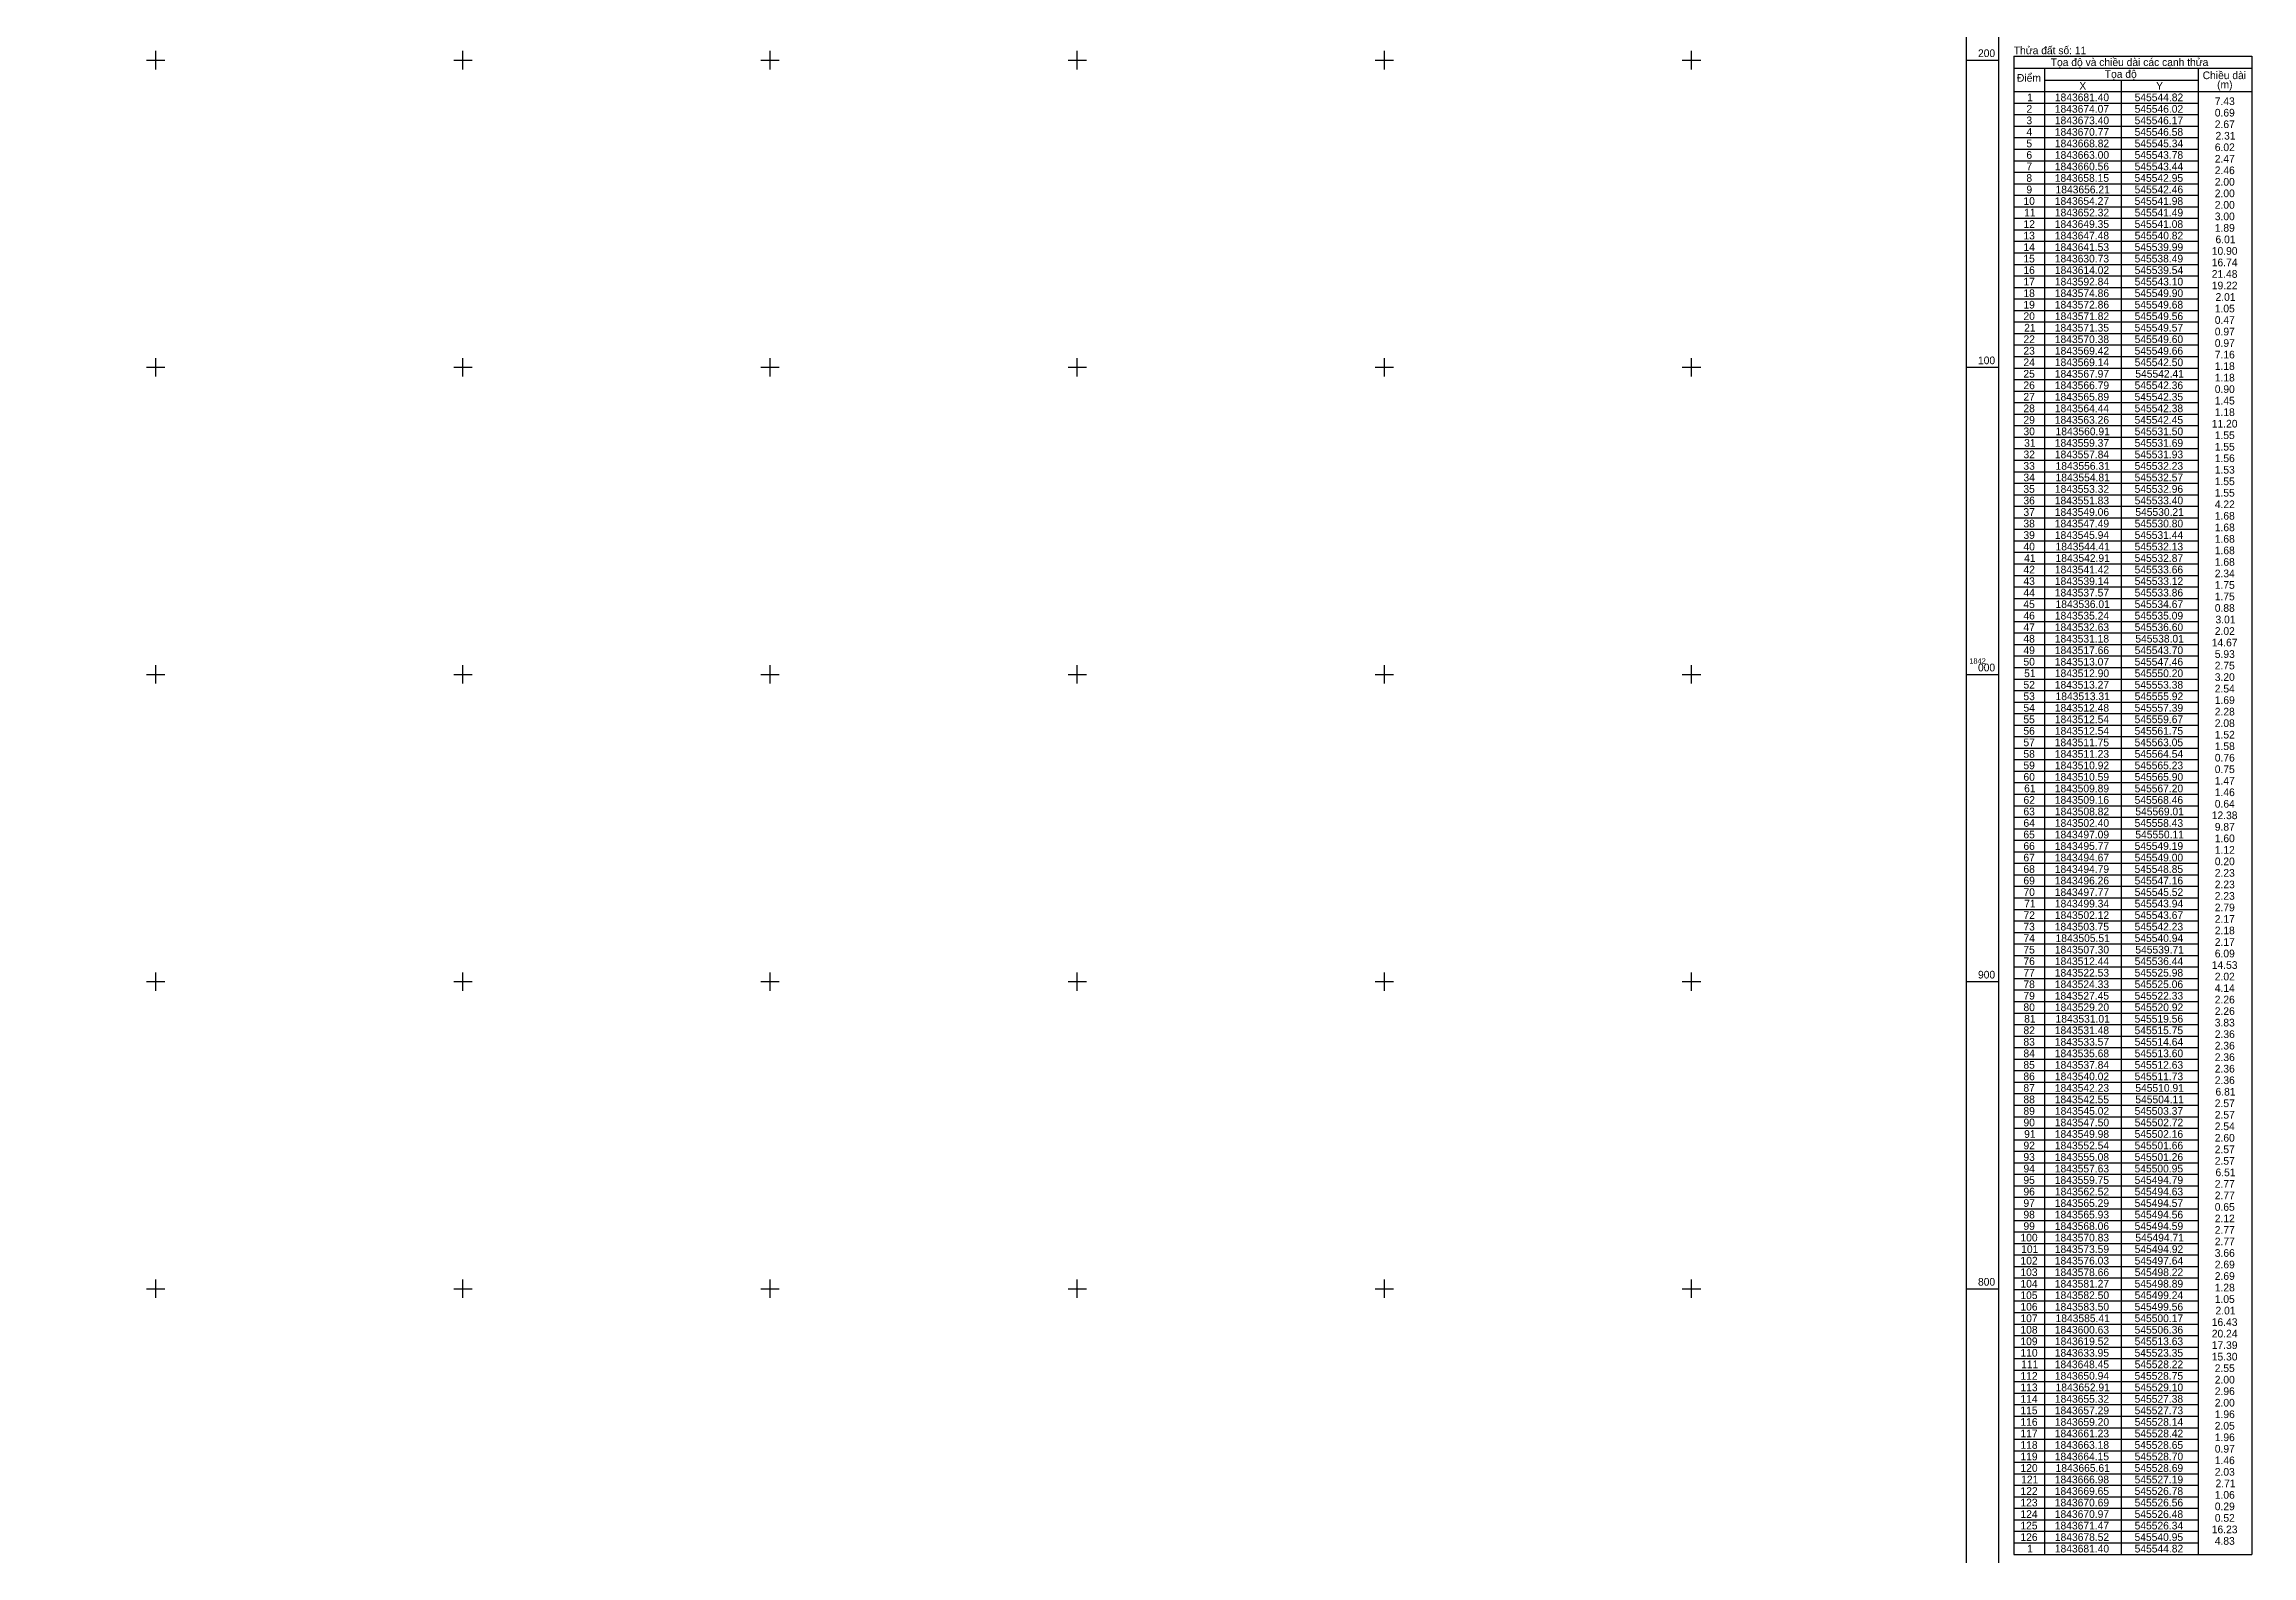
# Model space of a CAD drawing. Extents: x 542197 to 550482, y 1822129 to 1845893.
# Drawn here: x 549764 to 550482, y 1841713 to 1842205 of the extents above; entities that cross this region are included whole.
import ezdxf

# ---------------------------------------------------------------- set-up
doc = ezdxf.new("R2010")
doc.units = 0
doc.layers.add('Level 63', color=7, linetype='Continuous')

msp = doc.modelspace()

# ---------------------------------------------------------------- linework, layer by layer
at = {"layer": 'Level 63'}
for p, q in [((549800, 1842197), (549800, 1842203)), ((549900, 1842197), (549900, 1842203)), ((550000, 1842197), (550000, 1842203)), ((550100, 1842197), (550100, 1842203)), ((550200, 1842197), (550200, 1842203)), ((550300, 1842197), (550300, 1842203)), ((550404.92, 1842201.31), (550482.42, 1842201.31)), ((550404.92, 1842201.31), (550404.92, 1841713.51)), ((550482.42, 1842201.31), (550482.42, 1841713.51)), ((549797, 1842200), (549803, 1842200)), ((549897, 1842200), (549903, 1842200)), ((549997, 1842200), (550003, 1842200)), ((550097, 1842200), (550103, 1842200)), ((550197, 1842200), (550203, 1842200)), ((550297, 1842200), (550303, 1842200)), ((550389.42, 1842200), (550399.92, 1842200)), ((550404.92, 1842197.36), (550482.42, 1842197.36)), ((550414.92, 1842197.36), (550414.92, 1841713.51)), ((550464.92, 1842197.36), (550464.92, 1841713.51)), ((550404.92, 1842189.76), (550482.42, 1842189.76)), ((550414.92, 1842193.51), (550464.92, 1842193.51)), ((550439.92, 1842193.51), (550439.92, 1841713.51)), ((550404.92, 1842186.01), (550464.92, 1842186.01)), ((550404.92, 1842182.26), (550464.92, 1842182.26)), ((550404.92, 1842178.51), (550464.92, 1842178.51)), ((550404.92, 1842174.76), (550464.92, 1842174.76)), ((550404.92, 1842171.01), (550464.92, 1842171.01)), ((550404.92, 1842167.26), (550464.92, 1842167.26)), ((550404.92, 1842163.51), (550464.92, 1842163.51)), ((550404.92, 1842159.76), (550464.92, 1842159.76)), ((550404.92, 1842156.01), (550464.92, 1842156.01)), ((550404.92, 1842152.26), (550464.92, 1842152.26)), ((550404.92, 1842148.51), (550464.92, 1842148.51)), ((550404.92, 1842144.76), (550464.92, 1842144.76)), ((550404.92, 1842141.01), (550464.92, 1842141.01)), ((550404.92, 1842137.26), (550464.92, 1842137.26)), ((550404.92, 1842133.51), (550464.92, 1842133.51)), ((550404.92, 1842129.76), (550464.92, 1842129.76)), ((550404.92, 1842126.01), (550464.92, 1842126.01)), ((550404.92, 1842122.26), (550464.92, 1842122.26)), ((550404.92, 1842118.51), (550464.92, 1842118.51)), ((550404.92, 1842114.76), (550464.92, 1842114.76)), ((550404.92, 1842111.01), (550464.92, 1842111.01)), ((549800, 1842097), (549800, 1842103)), ((549900, 1842097), (549900, 1842103)), ((550000, 1842097), (550000, 1842103)), ((550100, 1842097), (550100, 1842103)), ((550200, 1842097), (550200, 1842103)), ((550300, 1842097), (550300, 1842103)), ((550404.92, 1842107.26), (550464.92, 1842107.26)), ((550404.92, 1842103.51), (550464.92, 1842103.51)), ((549797, 1842100), (549803, 1842100)), ((549897, 1842100), (549903, 1842100)), ((549997, 1842100), (550003, 1842100)), ((550097, 1842100), (550103, 1842100)), ((550197, 1842100), (550203, 1842100)), ((550297, 1842100), (550303, 1842100)), ((550389.42, 1842100), (550399.92, 1842100)), ((550404.92, 1842099.76), (550464.92, 1842099.76)), ((550404.92, 1842096.01), (550464.92, 1842096.01)), ((550404.92, 1842092.26), (550464.92, 1842092.26)), ((550404.92, 1842088.51), (550464.92, 1842088.51)), ((550404.92, 1842084.76), (550464.92, 1842084.76)), ((550404.92, 1842081.01), (550464.92, 1842081.01)), ((550404.92, 1842077.26), (550464.92, 1842077.26)), ((550404.92, 1842073.51), (550464.92, 1842073.51)), ((550404.92, 1842069.76), (550464.92, 1842069.76)), ((550404.92, 1842066.01), (550464.92, 1842066.01)), ((550404.92, 1842062.26), (550464.92, 1842062.26)), ((550404.92, 1842058.51), (550464.92, 1842058.51)), ((550404.92, 1842054.76), (550464.92, 1842054.76)), ((550404.92, 1842051.01), (550464.92, 1842051.01)), ((550404.92, 1842047.26), (550464.92, 1842047.26)), ((550404.92, 1842043.51), (550464.92, 1842043.51)), ((550404.92, 1842039.76), (550464.92, 1842039.76)), ((550404.92, 1842036.01), (550464.92, 1842036.01)), ((550404.92, 1842032.26), (550464.92, 1842032.26)), ((550404.92, 1842028.51), (550464.92, 1842028.51)), ((550404.92, 1842024.76), (550464.92, 1842024.76)), ((550404.92, 1842021.01), (550464.92, 1842021.01)), ((550404.92, 1842017.26), (550464.92, 1842017.26)), ((550404.92, 1842013.51), (550464.92, 1842013.51)), ((550404.92, 1842009.76), (550464.92, 1842009.76)), ((549800, 1841997), (549800, 1842003)), ((549900, 1841997), (549900, 1842003)), ((550000, 1841997), (550000, 1842003)), ((550100, 1841997), (550100, 1842003)), ((550200, 1841997), (550200, 1842003)), ((550300, 1841997), (550300, 1842003)), ((550404.92, 1842006.01), (550464.92, 1842006.01)), ((550404.92, 1842002.26), (550464.92, 1842002.26)), ((549797, 1842000), (549803, 1842000)), ((549897, 1842000), (549903, 1842000)), ((549997, 1842000), (550003, 1842000)), ((550097, 1842000), (550103, 1842000)), ((550197, 1842000), (550203, 1842000)), ((550297, 1842000), (550303, 1842000)), ((550389.42, 1842000), (550399.92, 1842000)), ((550404.92, 1841998.51), (550464.92, 1841998.51)), ((550404.92, 1841994.76), (550464.92, 1841994.76)), ((550404.92, 1841991.01), (550464.92, 1841991.01)), ((550404.92, 1841987.26), (550464.92, 1841987.26)), ((550404.92, 1841983.51), (550464.92, 1841983.51)), ((550404.92, 1841979.76), (550464.92, 1841979.76)), ((550404.92, 1841976.01), (550464.92, 1841976.01)), ((550404.92, 1841972.26), (550464.92, 1841972.26)), ((550404.92, 1841968.51), (550464.92, 1841968.51)), ((550404.92, 1841964.76), (550464.92, 1841964.76)), ((550404.92, 1841961.01), (550464.92, 1841961.01)), ((550404.92, 1841957.26), (550464.92, 1841957.26)), ((550404.92, 1841953.51), (550464.92, 1841953.51)), ((550404.92, 1841949.76), (550464.92, 1841949.76)), ((550404.92, 1841946.01), (550464.92, 1841946.01)), ((550404.92, 1841942.26), (550464.92, 1841942.26)), ((550404.92, 1841938.51), (550464.92, 1841938.51)), ((550404.92, 1841934.76), (550464.92, 1841934.76)), ((550404.92, 1841931.01), (550464.92, 1841931.01)), ((550404.92, 1841927.26), (550464.92, 1841927.26)), ((550404.92, 1841923.51), (550464.92, 1841923.51)), ((550404.92, 1841919.76), (550464.92, 1841919.76)), ((550404.92, 1841916.01), (550464.92, 1841916.01)), ((550404.92, 1841912.26), (550464.92, 1841912.26)), ((550404.92, 1841908.51), (550464.92, 1841908.51)), ((549797, 1841900), (549803, 1841900)), ((549800, 1841897), (549800, 1841903)), ((549897, 1841900), (549903, 1841900)), ((549900, 1841897), (549900, 1841903)), ((549997, 1841900), (550003, 1841900)), ((550000, 1841897), (550000, 1841903)), ((550097, 1841900), (550103, 1841900)), ((550100, 1841897), (550100, 1841903)), ((550197, 1841900), (550203, 1841900)), ((550200, 1841897), (550200, 1841903)), ((550297, 1841900), (550303, 1841900)), ((550300, 1841897), (550300, 1841903)), ((550389.42, 1841900), (550399.92, 1841900)), ((550404.92, 1841904.76), (550464.92, 1841904.76)), ((550404.92, 1841901.01), (550464.92, 1841901.01)), ((550404.92, 1841897.26), (550464.92, 1841897.26)), ((550404.92, 1841893.51), (550464.92, 1841893.51)), ((550404.92, 1841889.76), (550464.92, 1841889.76)), ((550404.92, 1841886.01), (550464.92, 1841886.01)), ((550404.92, 1841882.26), (550464.92, 1841882.26)), ((550404.92, 1841878.51), (550464.92, 1841878.51)), ((550404.92, 1841874.76), (550464.92, 1841874.76)), ((550404.92, 1841871.01), (550464.92, 1841871.01)), ((550404.92, 1841867.26), (550464.92, 1841867.26)), ((550404.92, 1841863.51), (550464.92, 1841863.51)), ((550404.92, 1841859.76), (550464.92, 1841859.76)), ((550404.92, 1841856.01), (550464.92, 1841856.01)), ((550404.92, 1841852.26), (550464.92, 1841852.26)), ((550404.92, 1841848.51), (550464.92, 1841848.51)), ((550404.92, 1841844.76), (550464.92, 1841844.76)), ((550404.92, 1841841.01), (550464.92, 1841841.01)), ((550404.92, 1841837.26), (550464.92, 1841837.26)), ((550404.92, 1841833.51), (550464.92, 1841833.51)), ((550404.92, 1841829.76), (550464.92, 1841829.76)), ((550404.92, 1841826.01), (550464.92, 1841826.01)), ((550404.92, 1841822.26), (550464.92, 1841822.26)), ((550404.92, 1841818.51), (550464.92, 1841818.51)), ((550404.92, 1841814.76), (550464.92, 1841814.76)), ((550404.92, 1841811.01), (550464.92, 1841811.01)), ((550404.92, 1841807.26), (550464.92, 1841807.26)), ((549797, 1841800), (549803, 1841800)), ((549800, 1841797), (549800, 1841803)), ((549897, 1841800), (549903, 1841800)), ((549900, 1841797), (549900, 1841803)), ((549997, 1841800), (550003, 1841800)), ((550000, 1841797), (550000, 1841803)), ((550097, 1841800), (550103, 1841800)), ((550100, 1841797), (550100, 1841803)), ((550197, 1841800), (550203, 1841800)), ((550200, 1841797), (550200, 1841803)), ((550297, 1841800), (550303, 1841800)), ((550300, 1841797), (550300, 1841803)), ((550389.42, 1841800), (550399.92, 1841800)), ((550404.92, 1841803.51), (550464.92, 1841803.51)), ((550404.92, 1841799.76), (550464.92, 1841799.76)), ((550404.92, 1841796.01), (550464.92, 1841796.01)), ((550404.92, 1841792.26), (550464.92, 1841792.26)), ((550404.92, 1841788.51), (550464.92, 1841788.51)), ((550404.92, 1841784.76), (550464.92, 1841784.76)), ((550404.92, 1841781.01), (550464.92, 1841781.01)), ((550404.92, 1841777.26), (550464.92, 1841777.26)), ((550404.92, 1841773.51), (550464.92, 1841773.51)), ((550404.92, 1841769.76), (550464.92, 1841769.76)), ((550404.92, 1841766.01), (550464.92, 1841766.01)), ((550404.92, 1841762.26), (550464.92, 1841762.26)), ((550404.92, 1841758.51), (550464.92, 1841758.51)), ((550404.92, 1841754.76), (550464.92, 1841754.76)), ((550404.92, 1841751.01), (550464.92, 1841751.01)), ((550404.92, 1841747.26), (550464.92, 1841747.26)), ((550404.92, 1841743.51), (550464.92, 1841743.51)), ((550404.92, 1841739.76), (550464.92, 1841739.76)), ((550404.92, 1841736.01), (550464.92, 1841736.01)), ((550404.92, 1841732.26), (550464.92, 1841732.26)), ((550404.92, 1841728.51), (550464.92, 1841728.51)), ((550404.92, 1841724.76), (550464.92, 1841724.76)), ((550404.92, 1841721.01), (550464.92, 1841721.01)), ((550404.92, 1841717.26), (550464.92, 1841717.26)), ((550404.92, 1841713.51), (550482.42, 1841713.51))]:
    msp.add_line(p, q, dxfattribs=at)
for points in [[(542202.44, 1845862.31), (550399.92, 1845862.31), (550399.92, 1839658.45), (542202.44, 1839658.45), (542202.44, 1845862.31)], [(542212.94, 1845851.81), (550389.42, 1845851.81), (550389.42, 1839668.95), (542212.94, 1839668.95), (542212.94, 1845851.81)]]:
    msp.add_lwpolyline(points, dxfattribs=at)

# ---------------------------------------------------------------- texts
for s, height, p in [('200', 2.5, (550393.26, 1842201)), ('Thửa đất số: 11', 2.5, (550404.92, 1842201.93)), ('Điểm', 2.5, (550405.95, 1842192.98)), ('Tọa độ và chiều dài các cạnh thửa', 2.5, (550416.95, 1842198.08)), ('Tọa độ', 2.5, (550434.54, 1842194.23)), ('Chiều dài', 2.5, (550466.41, 1842193.81)), ('1', 2.5, (550409.27, 1842186.63)), ('1843681.40', 2.5, (550418.28, 1842186.63)), ('X', 2.5, (550426.26, 1842190.38)), ('545544.82', 2.5, (550444.26, 1842186.63)), ('Y', 2.5, (550451.26, 1842190.38)), ('7.43', 2.5, (550470.35, 1842185.38)), ('(m)', 2.5, (550471.11, 1842190.8)), ('3', 2.5, (550409.02, 1842179.13)), ('2', 2.5, (550409.04, 1842182.88)), ('1843674.07', 2.5, (550418.27, 1842182.88)), ('1843673.40', 2.5, (550418.28, 1842179.13)), ('545546.17', 2.5, (550444.24, 1842179.13)), ('545546.02', 2.5, (550444.26, 1842182.88)), ('0.69', 2.5, (550470.35, 1842181.63)), ('2.67', 2.5, (550470.35, 1842177.88)), ('4', 2.5, (550409.03, 1842175.38)), ('5', 2.5, (550409.01, 1842171.63)), ('1843670.77', 2.5, (550418.27, 1842175.38)), ('1843668.82', 2.5, (550418.29, 1842171.63)), ('545546.58', 2.5, (550444.24, 1842175.38)), ('545545.34', 2.5, (550444.25, 1842171.63)), ('6.02', 2.5, (550470.36, 1842170.38)), ('2.31', 2.5, (550470.59, 1842174.13)), ('6', 2.5, (550409.02, 1842167.88)), ('7', 2.5, (550409.02, 1842164.13)), ('1843663.00', 2.5, (550418.28, 1842167.88)), ('1843660.56', 2.5, (550418.27, 1842164.13)), ('545543.78', 2.5, (550444.24, 1842167.88)), ('545543.44', 2.5, (550444.25, 1842164.13)), ('2.47', 2.5, (550470.35, 1842166.63)), ('2.46', 2.5, (550470.35, 1842162.88)), ('8', 2.5, (550409.02, 1842160.38)), ('9', 2.5, (550409.02, 1842156.63)), ('1843658.15', 2.5, (550418.26, 1842160.38)), ('1843656.21', 2.5, (550418.51, 1842156.63)), ('545542.95', 2.5, (550444.23, 1842160.38)), ('545542.46', 2.5, (550444.24, 1842156.63)), ('2.00', 2.5, (550470.35, 1842159.13)), ('10', 2.5, (550408.06, 1842152.88)), ('11', 2.5, (550408.29, 1842149.13)), ('1843654.27', 2.5, (550418.27, 1842152.88)), ('1843652.32', 2.5, (550418.29, 1842149.13)), ('545541.98', 2.5, (550444.24, 1842152.88)), ('545541.49', 2.5, (550444.24, 1842149.13)), ('2.00', 2.5, (550470.35, 1842155.38)), ('2.00', 2.5, (550470.35, 1842151.63)), ('13', 2.5, (550408.05, 1842141.63)), ('12', 2.5, (550408.07, 1842145.38)), ('1843649.35', 2.5, (550418.26, 1842145.38)), ('1843647.48', 2.5, (550418.27, 1842141.63)), ('545541.08', 2.5, (550444.24, 1842145.38)), ('545540.82', 2.5, (550444.26, 1842141.63)), ('3.00', 2.5, (550470.35, 1842147.88)), ('1.89', 2.5, (550470.35, 1842144.13)), ('15', 2.5, (550408.04, 1842134.13)), ('14', 2.5, (550408.06, 1842137.88)), ('1843641.53', 2.5, (550418.27, 1842137.88)), ('1843630.73', 2.5, (550418.27, 1842134.13)), ('545539.99', 2.5, (550444.24, 1842137.88)), ('545538.49', 2.5, (550444.24, 1842134.13)), ('10.90', 2.5, (550469.38, 1842136.63)), ('6.01', 2.5, (550470.59, 1842140.38)), ('16', 2.5, (550408.05, 1842130.38)), ('1843614.02', 2.5, (550418.29, 1842130.38)), ('545539.54', 2.5, (550444.25, 1842130.38)), ('21.48', 2.5, (550469.37, 1842129.13)), ('16.74', 2.5, (550469.38, 1842132.88)), ('17', 2.5, (550408.05, 1842126.63)), ('18', 2.5, (550408.05, 1842122.88)), ('1843592.84', 2.5, (550418.28, 1842126.63)), ('1843574.86', 2.5, (550418.27, 1842122.88)), ('545543.10', 2.5, (550444.25, 1842126.63)), ('545549.90', 2.5, (550444.25, 1842122.88)), ('19.22', 2.5, (550469.39, 1842125.38)), ('2.01', 2.5, (550470.59, 1842121.63)), ('20', 2.5, (550408.06, 1842115.38)), ('19', 2.5, (550408.05, 1842119.13)), ('1843572.86', 2.5, (550418.27, 1842119.13)), ('1843571.82', 2.5, (550418.29, 1842115.38)), ('545549.68', 2.5, (550444.24, 1842119.13)), ('545549.56', 2.5, (550444.24, 1842115.38)), ('0.47', 2.5, (550470.35, 1842114.13)), ('1.05', 2.5, (550470.34, 1842117.88)), ('22', 2.5, (550408.07, 1842107.88)), ('21', 2.5, (550408.29, 1842111.63)), ('1843571.35', 2.5, (550418.26, 1842111.63)), ('1843570.38', 2.5, (550418.27, 1842107.88)), ('545549.57', 2.5, (550444.24, 1842111.63)), ('545549.60', 2.5, (550444.25, 1842107.88)), ('0.97', 2.5, (550470.35, 1842110.38)), ('0.97', 2.5, (550470.35, 1842106.63)), ('100', 2.5, (550393.26, 1842101)), ('23', 2.5, (550408.05, 1842104.13)), ('24', 2.5, (550408.06, 1842100.38)), ('1843569.14', 2.5, (550418.28, 1842100.38)), ('1843569.42', 2.5, (550418.29, 1842104.13)), ('545549.66', 2.5, (550444.24, 1842104.13)), ('545542.50', 2.5, (550444.25, 1842100.38)), ('7.16', 2.5, (550470.35, 1842102.88)), ('1.18', 2.5, (550470.35, 1842099.13)), ('25', 2.5, (550408.04, 1842096.63)), ('26', 2.5, (550408.05, 1842092.88)), ('1843566.79', 2.5, (550418.27, 1842092.88)), ('1843567.97', 2.5, (550418.27, 1842096.63)), ('545542.36', 2.5, (550444.24, 1842092.88)), ('545542.41', 2.5, (550444.48, 1842096.63)), ('0.90', 2.5, (550470.35, 1842091.63)), ('1.18', 2.5, (550470.35, 1842095.38)), ('27', 2.5, (550408.05, 1842089.13)), ('28', 2.5, (550408.05, 1842085.38)), ('1843565.89', 2.5, (550418.27, 1842089.13)), ('1843564.44', 2.5, (550418.28, 1842085.38)), ('545542.35', 2.5, (550444.23, 1842089.13)), ('545542.38', 2.5, (550444.24, 1842085.38)), ('1.45', 2.5, (550470.34, 1842087.88)), ('1.18', 2.5, (550470.35, 1842084.13)), ('30', 2.5, (550408.06, 1842077.88)), ('29', 2.5, (550408.05, 1842081.63)), ('1843563.26', 2.5, (550418.27, 1842081.63)), ('1843560.91', 2.5, (550418.51, 1842077.88)), ('545542.45', 2.5, (550444.23, 1842081.63)), ('545531.50', 2.5, (550444.25, 1842077.88)), ('11.20', 2.5, (550469.38, 1842080.38)), ('1.55', 2.5, (550470.34, 1842076.63)), ('32', 2.5, (550408.07, 1842070.38)), ('31', 2.5, (550408.29, 1842074.13)), ('1843559.37', 2.5, (550418.27, 1842074.13)), ('1843557.84', 2.5, (550418.28, 1842070.38)), ('545531.69', 2.5, (550444.24, 1842074.13)), ('545531.93', 2.5, (550444.24, 1842070.38)), ('1.55', 2.5, (550470.34, 1842072.88)), ('33', 2.5, (550408.05, 1842066.63)), ('34', 2.5, (550408.06, 1842062.88)), ('1843556.31', 2.5, (550418.51, 1842066.63)), ('1843554.81', 2.5, (550418.51, 1842062.88)), ('545532.23', 2.5, (550444.24, 1842066.63)), ('545532.57', 2.5, (550444.24, 1842062.88)), ('1.56', 2.5, (550470.35, 1842069.13)), ('1.53', 2.5, (550470.35, 1842065.38)), ('35', 2.5, (550408.04, 1842059.13)), ('36', 2.5, (550408.05, 1842055.38)), ('1843551.83', 2.5, (550418.27, 1842055.38)), ('1843553.32', 2.5, (550418.29, 1842059.13)), ('545532.96', 2.5, (550444.24, 1842059.13)), ('545533.40', 2.5, (550444.25, 1842055.38)), ('1.55', 2.5, (550470.34, 1842061.63)), ('1.55', 2.5, (550470.34, 1842057.88)), ('37', 2.5, (550408.05, 1842051.63)), ('38', 2.5, (550408.05, 1842047.88)), ('1843547.49', 2.5, (550418.27, 1842047.88)), ('1843549.06', 2.5, (550418.27, 1842051.63)), ('545530.80', 2.5, (550444.25, 1842047.88)), ('545530.21', 2.5, (550444.48, 1842051.63)), ('4.22', 2.5, (550470.36, 1842054.13)), ('1.68', 2.5, (550470.35, 1842050.38)), ('39', 2.5, (550408.05, 1842044.13)), ('1843545.94', 2.5, (550418.28, 1842044.13)), ('545531.44', 2.5, (550444.25, 1842044.13)), ('1.68', 2.5, (550470.35, 1842046.63)), ('1.68', 2.5, (550470.35, 1842042.88)), ('40', 2.5, (550408.06, 1842040.38)), ('41', 2.5, (550408.29, 1842036.63)), ('1843544.41', 2.5, (550418.51, 1842040.38)), ('1843542.91', 2.5, (550418.51, 1842036.63)), ('545532.13', 2.5, (550444.24, 1842040.38)), ('545532.87', 2.5, (550444.24, 1842036.63)), ('1.68', 2.5, (550470.35, 1842039.13)), ('1.68', 2.5, (550470.35, 1842035.38)), ('43', 2.5, (550408.05, 1842029.13)), ('42', 2.5, (550408.07, 1842032.88)), ('1843539.14', 2.5, (550418.28, 1842029.13)), ('1843541.42', 2.5, (550418.29, 1842032.88)), ('545533.66', 2.5, (550444.24, 1842032.88)), ('545533.12', 2.5, (550444.26, 1842029.13)), ('2.34', 2.5, (550470.35, 1842031.63)), ('1.75', 2.5, (550470.34, 1842027.88)), ('45', 2.5, (550408.04, 1842021.63)), ('44', 2.5, (550408.06, 1842025.38)), ('1843537.57', 2.5, (550418.27, 1842025.38)), ('1843536.01', 2.5, (550418.51, 1842021.63)), ('545533.86', 2.5, (550444.24, 1842025.38)), ('545534.67', 2.5, (550444.24, 1842021.63)), ('0.88', 2.5, (550470.35, 1842020.38)), ('1.75', 2.5, (550470.34, 1842024.13)), ('46', 2.5, (550408.05, 1842017.88)), ('47', 2.5, (550408.05, 1842014.13)), ('1843535.24', 2.5, (550418.28, 1842017.88)), ('1843532.63', 2.5, (550418.27, 1842014.13)), ('545535.09', 2.5, (550444.24, 1842017.88)), ('545536.60', 2.5, (550444.25, 1842014.13)), ('2.02', 2.5, (550470.36, 1842012.88)), ('3.01', 2.5, (550470.59, 1842016.63)), ('48', 2.5, (550408.05, 1842010.38)), ('49', 2.5, (550408.05, 1842006.63)), ('1843531.18', 2.5, (550418.27, 1842010.38)), ('1843517.66', 2.5, (550418.27, 1842006.63)), ('545543.70', 2.5, (550444.25, 1842006.63)), ('545538.01', 2.5, (550444.48, 1842010.38)), ('14.67', 2.5, (550469.38, 1842009.13)), ('5.93', 2.5, (550470.35, 1842005.38)), ('1842', 1.75, (550390.42, 1842003.5)), ('000', 2.5, (550393.26, 1842001)), ('50', 2.5, (550408.06, 1842002.88)), ('51', 2.5, (550408.29, 1841999.13)), ('1843513.07', 2.5, (550418.27, 1842002.88)), ('1843512.90', 2.5, (550418.28, 1841999.13)), ('545547.46', 2.5, (550444.24, 1842002.88)), ('545550.20', 2.5, (550444.25, 1841999.13)), ('3.20', 2.5, (550470.35, 1841997.88)), ('2.75', 2.5, (550470.34, 1842001.63)), ('53', 2.5, (550408.05, 1841991.63)), ('52', 2.5, (550408.07, 1841995.38)), ('1843513.27', 2.5, (550418.27, 1841995.38)), ('1843513.31', 2.5, (550418.51, 1841991.63)), ('545553.38', 2.5, (550444.24, 1841995.38)), ('545555.92', 2.5, (550444.26, 1841991.63)), ('2.54', 2.5, (550470.35, 1841994.13)), ('1.69', 2.5, (550470.35, 1841990.38)), ('55', 2.5, (550408.04, 1841984.13)), ('54', 2.5, (550408.06, 1841987.88)), ('1843512.48', 2.5, (550418.27, 1841987.88)), ('1843512.54', 2.5, (550418.28, 1841984.13)), ('545557.39', 2.5, (550444.24, 1841987.88)), ('545559.67', 2.5, (550444.24, 1841984.13)), ('2.28', 2.5, (550470.35, 1841986.63)), ('56', 2.5, (550408.05, 1841980.38)), ('57', 2.5, (550408.05, 1841976.63)), ('1843511.75', 2.5, (550418.26, 1841976.63)), ('1843512.54', 2.5, (550418.28, 1841980.38)), ('545561.75', 2.5, (550444.23, 1841980.38)), ('545563.05', 2.5, (550444.23, 1841976.63)), ('2.08', 2.5, (550470.35, 1841982.88)), ('1.52', 2.5, (550470.36, 1841979.13)), ('58', 2.5, (550408.05, 1841972.88)), ('59', 2.5, (550408.05, 1841969.13)), ('1843511.23', 2.5, (550418.27, 1841972.88)), ('1843510.92', 2.5, (550418.29, 1841969.13)), ('545564.54', 2.5, (550444.25, 1841972.88)), ('545565.23', 2.5, (550444.24, 1841969.13)), ('0.76', 2.5, (550470.35, 1841971.63)), ('1.58', 2.5, (550470.35, 1841975.38)), ('60', 2.5, (550408.06, 1841965.38)), ('61', 2.5, (550408.29, 1841961.63)), ('1843510.59', 2.5, (550418.27, 1841965.38)), ('1843509.89', 2.5, (550418.27, 1841961.63)), ('545565.90', 2.5, (550444.25, 1841965.38)), ('545567.20', 2.5, (550444.25, 1841961.63)), ('0.75', 2.5, (550470.34, 1841967.88)), ('1.47', 2.5, (550470.35, 1841964.13)), ('62', 2.5, (550408.07, 1841957.88)), ('1843509.16', 2.5, (550418.27, 1841957.88)), ('545568.46', 2.5, (550444.24, 1841957.88)), ('0.64', 2.5, (550470.35, 1841956.63)), ('1.46', 2.5, (550470.35, 1841960.38)), ('63', 2.5, (550408.05, 1841954.13)), ('64', 2.5, (550408.06, 1841950.38)), ('1843502.40', 2.5, (550418.28, 1841950.38)), ('1843508.82', 2.5, (550418.29, 1841954.13)), ('545558.43', 2.5, (550444.24, 1841950.38)), ('545569.01', 2.5, (550444.48, 1841954.13)), ('12.38', 2.5, (550469.37, 1841952.88)), ('9.87', 2.5, (550470.35, 1841949.13)), ('65', 2.5, (550408.04, 1841946.63)), ('66', 2.5, (550408.05, 1841942.88)), ('1843497.09', 2.5, (550418.27, 1841946.63)), ('1843495.77', 2.5, (550418.27, 1841942.88)), ('545549.19', 2.5, (550444.24, 1841942.88)), ('545550.11', 2.5, (550444.48, 1841946.63)), ('1.60', 2.5, (550470.35, 1841945.38)), ('1.12', 2.5, (550470.36, 1841941.63)), ('67', 2.5, (550408.05, 1841939.13)), ('68', 2.5, (550408.05, 1841935.38)), ('1843494.79', 2.5, (550418.27, 1841935.38)), ('1843494.67', 2.5, (550418.27, 1841939.13)), ('545548.85', 2.5, (550444.23, 1841935.38)), ('545549.00', 2.5, (550444.25, 1841939.13)), ('0.20', 2.5, (550470.35, 1841937.88)), ('2.23', 2.5, (550470.35, 1841934.13)), ('69', 2.5, (550408.05, 1841931.63)), ('70', 2.5, (550408.06, 1841927.88)), ('1843496.26', 2.5, (550418.27, 1841931.63)), ('1843497.77', 2.5, (550418.27, 1841927.88)), ('545547.16', 2.5, (550444.24, 1841931.63)), ('545545.52', 2.5, (550444.26, 1841927.88)), ('2.23', 2.5, (550470.35, 1841930.38)), ('2.23', 2.5, (550470.35, 1841926.63)), ('72', 2.5, (550408.07, 1841920.38)), ('71', 2.5, (550408.29, 1841924.13)), ('1843499.34', 2.5, (550418.28, 1841924.13)), ('1843502.12', 2.5, (550418.29, 1841920.38)), ('545543.94', 2.5, (550444.25, 1841924.13)), ('545543.67', 2.5, (550444.24, 1841920.38)), ('2.79', 2.5, (550470.35, 1841922.88)), ('2.17', 2.5, (550470.35, 1841919.13)), ('73', 2.5, (550408.05, 1841916.63)), ('74', 2.5, (550408.06, 1841912.88)), ('1843503.75', 2.5, (550418.26, 1841916.63)), ('1843505.51', 2.5, (550418.51, 1841912.88)), ('545542.23', 2.5, (550444.24, 1841916.63)), ('545540.94', 2.5, (550444.25, 1841912.88)), ('2.18', 2.5, (550470.35, 1841915.38)), ('2.17', 2.5, (550470.35, 1841911.63)), ('75', 2.5, (550408.04, 1841909.13)), ('76', 2.5, (550408.05, 1841905.38)), ('1843507.30', 2.5, (550418.28, 1841909.13)), ('1843512.44', 2.5, (550418.28, 1841905.38)), ('545536.44', 2.5, (550444.25, 1841905.38)), ('545539.71', 2.5, (550444.48, 1841909.13)), ('14.53', 2.5, (550469.38, 1841904.13)), ('6.09', 2.5, (550470.35, 1841907.88)), ('900', 2.5, (550393.26, 1841901)), ('77', 2.5, (550408.05, 1841901.63)), ('78', 2.5, (550408.05, 1841897.88)), ('1843522.53', 2.5, (550418.27, 1841901.63)), ('1843524.33', 2.5, (550418.27, 1841897.88)), ('545525.98', 2.5, (550444.24, 1841901.63)), ('545525.06', 2.5, (550444.24, 1841897.88)), ('2.02', 2.5, (550470.36, 1841900.38)), ('80', 2.5, (550408.06, 1841890.38)), ('79', 2.5, (550408.05, 1841894.13)), ('1843527.45', 2.5, (550418.26, 1841894.13)), ('1843529.20', 2.5, (550418.28, 1841890.38)), ('545522.33', 2.5, (550444.24, 1841894.13)), ('545520.92', 2.5, (550444.26, 1841890.38)), ('4.14', 2.5, (550470.35, 1841896.63)), ('2.26', 2.5, (550470.35, 1841892.88)), ('82', 2.5, (550408.07, 1841882.88)), ('81', 2.5, (550408.29, 1841886.63)), ('1843531.48', 2.5, (550418.27, 1841882.88)), ('1843531.01', 2.5, (550418.51, 1841886.63)), ('545515.75', 2.5, (550444.23, 1841882.88)), ('545519.56', 2.5, (550444.24, 1841886.63)), ('3.83', 2.5, (550470.35, 1841885.38)), ('2.26', 2.5, (550470.35, 1841889.13)), ('83', 2.5, (550408.05, 1841879.13)), ('84', 2.5, (550408.06, 1841875.38)), ('1843535.68', 2.5, (550418.27, 1841875.38)), ('1843533.57', 2.5, (550418.27, 1841879.13)), ('545514.64', 2.5, (550444.25, 1841879.13)), ('545513.60', 2.5, (550444.25, 1841875.38)), ('2.36', 2.5, (550470.35, 1841881.63)), ('2.36', 2.5, (550470.35, 1841877.88)), ('85', 2.5, (550408.04, 1841871.63)), ('1843537.84', 2.5, (550418.28, 1841871.63)), ('545512.63', 2.5, (550444.24, 1841871.63)), ('2.36', 2.5, (550470.35, 1841874.13)), ('2.36', 2.5, (550470.35, 1841870.38)), ('86', 2.5, (550408.05, 1841867.88)), ('87', 2.5, (550408.05, 1841864.13)), ('1843542.23', 2.5, (550418.27, 1841864.13)), ('1843540.02', 2.5, (550418.29, 1841867.88)), ('545511.73', 2.5, (550444.24, 1841867.88)), ('545510.91', 2.5, (550444.48, 1841864.13)), ('2.36', 2.5, (550470.35, 1841866.63)), ('6.81', 2.5, (550470.59, 1841862.88)), ('88', 2.5, (550408.05, 1841860.38)), ('89', 2.5, (550408.05, 1841856.63)), ('1843542.55', 2.5, (550418.26, 1841860.38)), ('1843545.02', 2.5, (550418.29, 1841856.63)), ('545503.37', 2.5, (550444.24, 1841856.63)), ('545504.11', 2.5, (550444.48, 1841860.38)), ('2.57', 2.5, (550470.35, 1841859.13)), ('2.57', 2.5, (550470.35, 1841855.38)), ('90', 2.5, (550408.06, 1841852.88)), ('91', 2.5, (550408.29, 1841849.13)), ('1843549.98', 2.5, (550418.27, 1841849.13)), ('1843547.50', 2.5, (550418.28, 1841852.88)), ('545502.16', 2.5, (550444.24, 1841849.13)), ('545502.72', 2.5, (550444.26, 1841852.88)), ('2.54', 2.5, (550470.35, 1841851.63)), ('2.60', 2.5, (550470.35, 1841847.88)), ('93', 2.5, (550408.05, 1841841.63)), ('92', 2.5, (550408.07, 1841845.38)), ('1843555.08', 2.5, (550418.27, 1841841.63)), ('1843552.54', 2.5, (550418.28, 1841845.38)), ('545501.66', 2.5, (550444.24, 1841845.38)), ('545501.26', 2.5, (550444.24, 1841841.63)), ('2.57', 2.5, (550470.35, 1841844.13)), ('2.57', 2.5, (550470.35, 1841840.38)), ('95', 2.5, (550408.04, 1841834.13)), ('94', 2.5, (550408.06, 1841837.88)), ('1843559.75', 2.5, (550418.26, 1841834.13)), ('1843557.63', 2.5, (550418.27, 1841837.88)), ('545500.95', 2.5, (550444.23, 1841837.88)), ('545494.79', 2.5, (550444.24, 1841834.13)), ('2.77', 2.5, (550470.35, 1841832.88)), ('6.51', 2.5, (550470.59, 1841836.63)), ('96', 2.5, (550408.05, 1841830.38)), ('97', 2.5, (550408.05, 1841826.63)), ('1843565.29', 2.5, (550418.27, 1841826.63)), ('1843562.52', 2.5, (550418.29, 1841830.38)), ('545494.63', 2.5, (550444.24, 1841830.38)), ('545494.57', 2.5, (550444.24, 1841826.63)), ('0.65', 2.5, (550470.34, 1841825.38)), ('2.77', 2.5, (550470.35, 1841829.13)), ('98', 2.5, (550408.05, 1841822.88)), ('99', 2.5, (550408.05, 1841819.13)), ('1843565.93', 2.5, (550418.27, 1841822.88)), ('1843568.06', 2.5, (550418.27, 1841819.13)), ('545494.59', 2.5, (550444.24, 1841819.13)), ('545494.56', 2.5, (550444.24, 1841822.88)), ('2.77', 2.5, (550470.35, 1841817.88)), ('2.12', 2.5, (550470.36, 1841821.63)), ('100', 2.5, (550407.09, 1841815.38)), ('101', 2.5, (550407.32, 1841811.63)), ('1843573.59', 2.5, (550418.27, 1841811.63)), ('1843570.83', 2.5, (550418.27, 1841815.38)), ('545494.92', 2.5, (550444.26, 1841811.63)), ('545494.71', 2.5, (550444.48, 1841815.38)), ('2.77', 2.5, (550470.35, 1841814.13)), ('103', 2.5, (550407.08, 1841804.13)), ('102', 2.5, (550407.1, 1841807.88)), ('1843576.03', 2.5, (550418.27, 1841807.88)), ('1843578.66', 2.5, (550418.27, 1841804.13)), ('545497.64', 2.5, (550444.25, 1841807.88)), ('545498.22', 2.5, (550444.26, 1841804.13)), ('3.66', 2.5, (550470.35, 1841810.38)), ('2.69', 2.5, (550470.35, 1841806.63)), ('800', 2.5, (550393.26, 1841801)), ('105', 2.5, (550407.07, 1841796.63)), ('104', 2.5, (550407.09, 1841800.38)), ('1843581.27', 2.5, (550418.27, 1841800.38)), ('1843582.50', 2.5, (550418.28, 1841796.63)), ('545498.89', 2.5, (550444.24, 1841800.38)), ('545499.24', 2.5, (550444.25, 1841796.63)), ('2.69', 2.5, (550470.35, 1841802.88)), ('1.28', 2.5, (550470.35, 1841799.13)), ('106', 2.5, (550407.08, 1841792.88)), ('107', 2.5, (550407.08, 1841789.13)), ('1843583.50', 2.5, (550418.28, 1841792.88)), ('1843585.41', 2.5, (550418.51, 1841789.13)), ('545499.56', 2.5, (550444.24, 1841792.88)), ('545500.17', 2.5, (550444.24, 1841789.13)), ('1.05', 2.5, (550470.34, 1841795.38)), ('2.01', 2.5, (550470.59, 1841791.63)), ('108', 2.5, (550407.08, 1841785.38)), ('1843600.63', 2.5, (550418.27, 1841785.38)), ('545506.36', 2.5, (550444.24, 1841785.38)), ('20.24', 2.5, (550469.38, 1841784.13)), ('16.43', 2.5, (550469.38, 1841787.88)), ('109', 2.5, (550407.08, 1841781.63)), ('110', 2.5, (550407.09, 1841777.88)), ('1843633.95', 2.5, (550418.26, 1841777.88)), ('1843619.52', 2.5, (550418.29, 1841781.63)), ('545523.35', 2.5, (550444.23, 1841777.88)), ('545513.63', 2.5, (550444.24, 1841781.63)), ('17.39', 2.5, (550469.37, 1841780.38)), ('15.30', 2.5, (550469.38, 1841776.63)), ('112', 2.5, (550407.1, 1841770.38)), ('111', 2.5, (550407.32, 1841774.13)), ('1843648.45', 2.5, (550418.26, 1841774.13)), ('1843650.94', 2.5, (550418.28, 1841770.38)), ('545528.75', 2.5, (550444.23, 1841770.38)), ('545528.22', 2.5, (550444.26, 1841774.13)), ('2.55', 2.5, (550470.34, 1841772.88)), ('2.00', 2.5, (550470.35, 1841769.13)), ('113', 2.5, (550407.08, 1841766.63)), ('114', 2.5, (550407.09, 1841762.88)), ('1843655.32', 2.5, (550418.29, 1841762.88)), ('1843652.91', 2.5, (550418.51, 1841766.63)), ('545527.38', 2.5, (550444.24, 1841762.88)), ('545529.10', 2.5, (550444.25, 1841766.63)), ('2.96', 2.5, (550470.35, 1841765.38)), ('2.00', 2.5, (550470.35, 1841761.63)), ('115', 2.5, (550407.07, 1841759.13)), ('116', 2.5, (550407.08, 1841755.38)), ('1843657.29', 2.5, (550418.27, 1841759.13)), ('1843659.20', 2.5, (550418.28, 1841755.38)), ('545527.73', 2.5, (550444.24, 1841759.13)), ('545528.14', 2.5, (550444.25, 1841755.38)), ('2.05', 2.5, (550470.34, 1841754.13)), ('1.96', 2.5, (550470.35, 1841757.88)), ('118', 2.5, (550407.08, 1841747.88)), ('117', 2.5, (550407.08, 1841751.63)), ('1843663.18', 2.5, (550418.27, 1841747.88)), ('1843661.23', 2.5, (550418.27, 1841751.63)), ('545528.65', 2.5, (550444.23, 1841747.88)), ('545528.42', 2.5, (550444.26, 1841751.63)), ('0.97', 2.5, (550470.35, 1841746.63)), ('1.96', 2.5, (550470.35, 1841750.38)), ('119', 2.5, (550407.08, 1841744.13)), ('120', 2.5, (550407.09, 1841740.38)), ('1843664.15', 2.5, (550418.26, 1841744.13)), ('1843665.61', 2.5, (550418.51, 1841740.38)), ('545528.69', 2.5, (550444.24, 1841740.38)), ('545528.70', 2.5, (550444.25, 1841744.13)), ('2.03', 2.5, (550470.35, 1841739.13)), ('1.46', 2.5, (550470.35, 1841742.88)), ('122', 2.5, (550407.1, 1841732.88)), ('121', 2.5, (550407.32, 1841736.63)), ('1843666.98', 2.5, (550418.27, 1841736.63)), ('1843669.65', 2.5, (550418.26, 1841732.88)), ('545527.19', 2.5, (550444.24, 1841736.63)), ('545526.78', 2.5, (550444.24, 1841732.88)), ('1.06', 2.5, (550470.35, 1841731.63)), ('2.71', 2.5, (550470.59, 1841735.38)), ('123', 2.5, (550407.08, 1841729.13)), ('124', 2.5, (550407.09, 1841725.38)), ('1843670.69', 2.5, (550418.27, 1841729.13)), ('1843670.97', 2.5, (550418.27, 1841725.38)), ('545526.48', 2.5, (550444.24, 1841725.38)), ('545526.56', 2.5, (550444.24, 1841729.13)), ('0.29', 2.5, (550470.35, 1841727.88)), ('125', 2.5, (550407.07, 1841721.63)), ('126', 2.5, (550407.08, 1841717.88)), ('1843671.47', 2.5, (550418.27, 1841721.63)), ('1843678.52', 2.5, (550418.29, 1841717.88)), ('545540.95', 2.5, (550444.23, 1841717.88)), ('545526.34', 2.5, (550444.25, 1841721.63)), ('16.23', 2.5, (550469.38, 1841720.38)), ('0.52', 2.5, (550470.36, 1841724.13)), ('1', 2.5, (550409.27, 1841714.13)), ('1843681.40', 2.5, (550418.28, 1841714.13)), ('545544.82', 2.5, (550444.26, 1841714.13)), ('4.83', 2.5, (550470.35, 1841716.63))]:
    msp.add_text(s, height=height, dxfattribs=at).set_placement(p)

doc.saveas('drawing.dxf')
